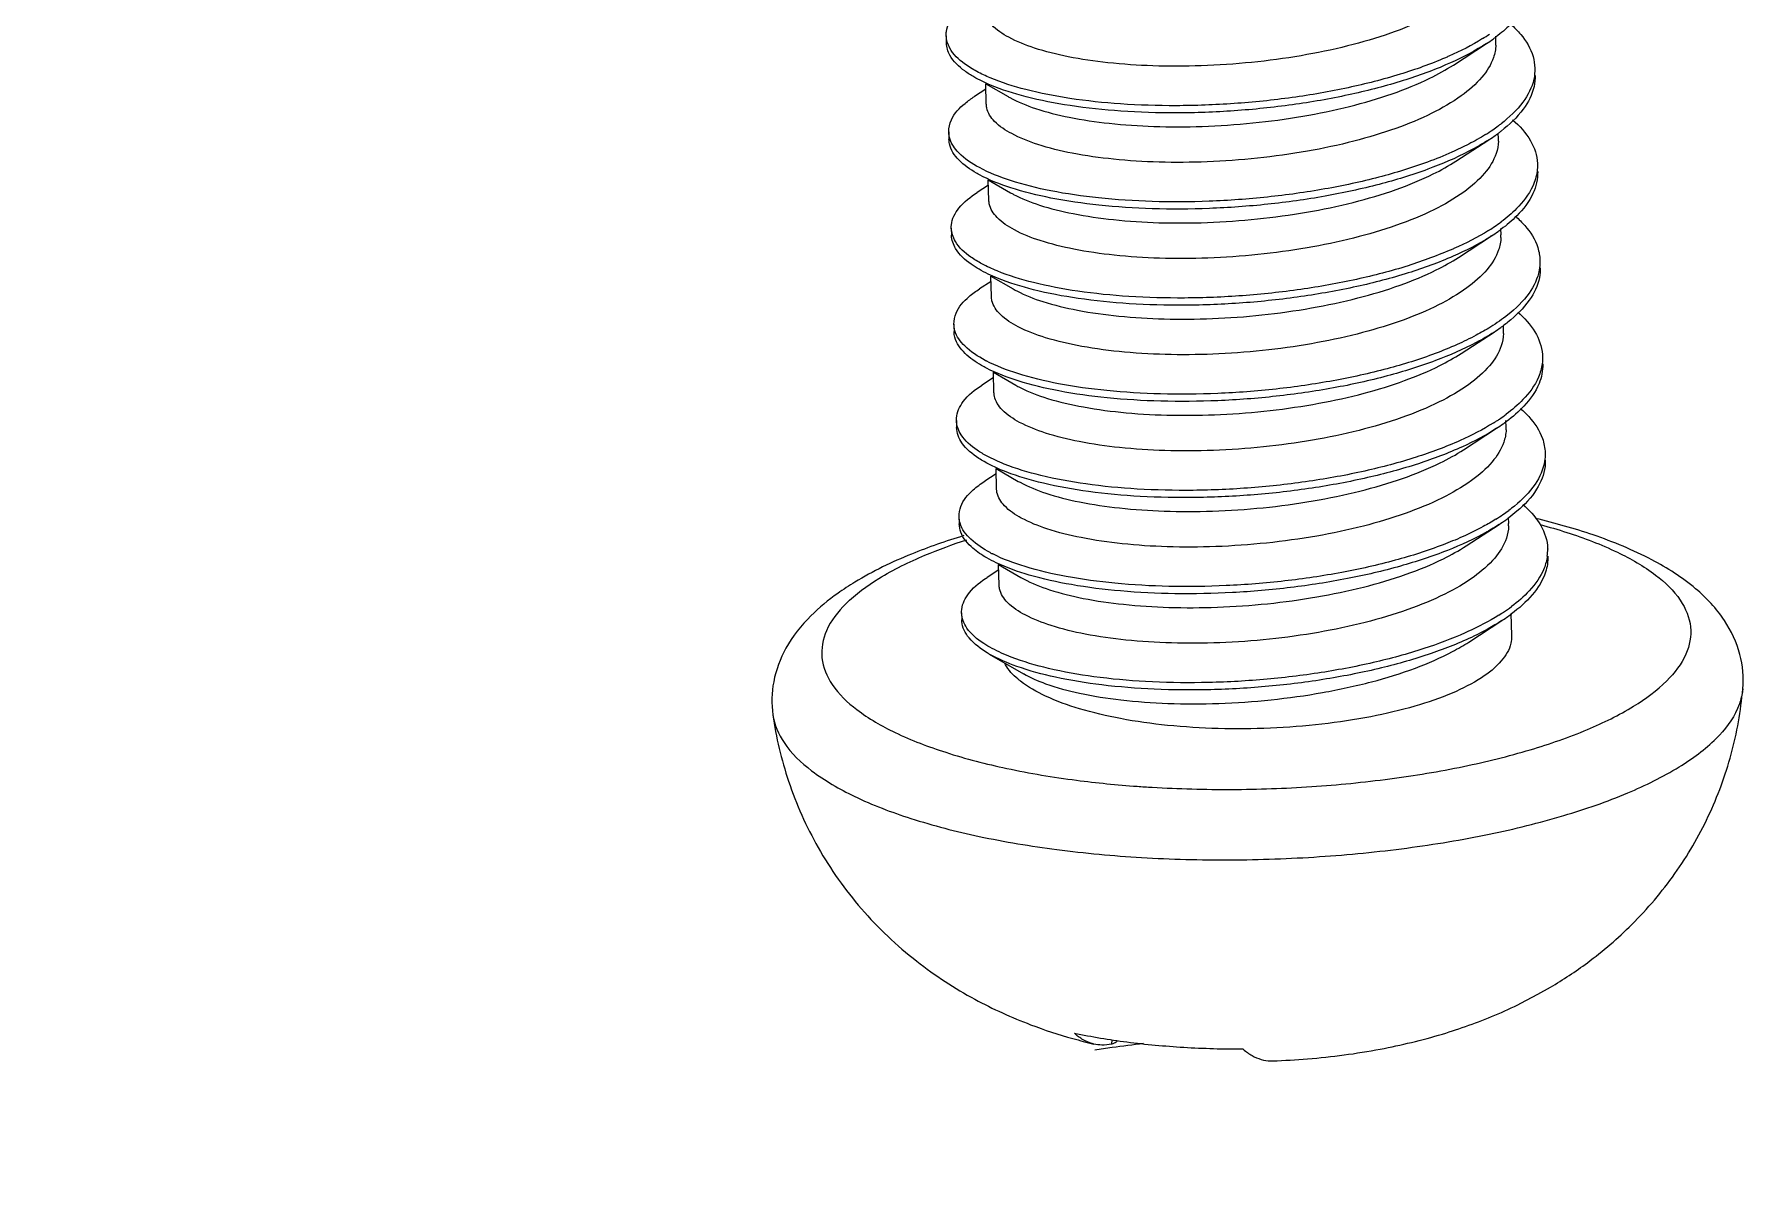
# Model space of a CAD drawing. Header units: millimetres. Extents: x 1779 to 2074, y -741 to -536.
# Drawn here: x 1839.55 to 1845.58, y -724.65 to -720.59 of the extents above; entities that cross this region are included whole.
import ezdxf

# ---------------------------------------------------------------- set-up
doc = ezdxf.new("R2010")
doc.units = ezdxf.units.MM
doc.layers.add('3_ALL_AXES', color=7, linetype='Continuous')
doc.layers.add('from', color=7, linetype='Continuous', lineweight=13)
doc.styles.get("Standard").update_dxf_attribs({"font": 'txt', "bigfont": 'gbcbig.shx'})
doc.dimstyles.new('ISO', dxfattribs={"dimscale": 0.6, "dimtxt": 2.5, "dimasz": 2.5, "dimexe": 1.25, "dimexo": 0.625, "dimtad": 0, "dimdsep": 46, "dimtxsty": 'Standard', "dimblk": 'OPEN', "dimcen": 0, "dimclrd": 4, "dimclre": 4, "dimadec": 0, "dimazin": 0, "dimtfac": 1, "dimtofl": 0, "dimtmove": 0, "dimatfit": 3, "dimfxl": 1, "dimarcsym": 0})

# ---------------------------------------------------------------- blocks, each defined once
blk = doc.blocks.new('_Open')
at = {"color": 0, "linetype": 'ByBlock', "lineweight": -2}
for p, q in [((-1, 0.1667), (0, 0)), ((-1, -0.1667), (0, 0)), ((0, 0), (-1, 0))]:
    blk.add_line(p, q, dxfattribs=at)

msp = doc.modelspace()

# ---------------------------------------------------------------- linework, layer by layer
at = {"color": 7, "linetype": 'Continuous'}
for p, q in [((1842.7668, -720.5999), (1842.7675, -720.6253)), ((1844.5533, -720.703), (1844.6696, -720.6275)), ((1842.9064, -720.769), (1842.9851, -720.8143)), ((1842.9069, -720.7877), (1842.8666, -720.8139)), ((1842.7758, -720.9386), (1842.7765, -720.964)), ((1844.5623, -721.0418), (1844.6786, -720.9663)), ((1842.9159, -721.1265), (1842.8756, -721.1526)), ((1842.9154, -721.1078), (1842.9941, -721.1531)), ((1842.7849, -721.2774), (1842.7855, -721.3028)), ((1844.5713, -721.3805), (1844.6876, -721.305)), ((1842.9249, -721.4653), (1842.8846, -721.4914)), ((1842.9244, -721.4465), (1843.0031, -721.4918)), ((1842.7939, -721.6162), (1842.7946, -721.6416)), ((1844.5803, -721.7193), (1844.6967, -721.6438)), ((1842.9334, -721.7853), (1843.0121, -721.8306)), ((1842.9339, -721.804), (1842.8936, -721.8302)), ((1842.8029, -721.9549), (1842.8036, -721.9803)), ((1844.5894, -722.0581), (1844.7057, -721.9826)), ((1842.943, -722.1428), (1842.9027, -722.1689)), ((1842.9425, -722.124), (1843.0211, -722.1694)), ((1842.8119, -722.2937), (1842.8126, -722.3191)), ((1844.5984, -722.3968), (1844.7147, -722.3213)), ((1842.952, -722.4815), (1842.9117, -722.5077)), ((1842.9515, -722.4628), (1843.0302, -722.5081)), ((1842.821, -722.6324), (1842.8216, -722.6578)), ((1844.6074, -722.7356), (1844.7237, -722.6601)), ((1842.9189, -722.7776), (1843.0392, -722.8469)), ((1844.8514, -723.9755), (1844.8957, -723.9512)), ((1844.7914, -724.0077), (1844.8514, -723.9755)), ((1843.3499, -724.1514), (1843.3513, -724.1364))]:
    msp.add_line(p, q, dxfattribs=at)
for centre, radius, start, end in [((1844.2737, -719.9925), 0.7265, 301.77763, 304.05359), ((1844.3081, -720.0688), 0.6655, 302.90538, 305.37739), ((1844.3492, -720.1271), 0.5942, 305.40394, 306.67644), ((1844.5564, -720.6268), 0.1467, 357.68295, 1.19423), ((1844.2963, -720.3535), 0.7005, 301.95639, 304.4534), ((1844.3148, -720.4056), 0.6684, 302.98098, 305.51486), ((1844.3334, -720.4078), 0.6347, 304.46369, 306.57099), ((1844.3414, -720.4432), 0.6224, 305.53468, 306.53864), ((1844.5636, -720.9655), 0.1485, 357.7426, 1.15022), ((1844.2656, -720.6291), 0.7751, 302.10079, 302.41453), ((1844.2952, -720.6753), 0.7202, 302.39706, 304.02265), ((1844.3225, -720.7409), 0.672, 302.91163, 305.34687), ((1844.3513, -720.758), 0.6203, 304.00396, 306.67976), ((1844.3667, -720.8037), 0.5952, 305.37416, 306.67813), ((1844.5746, -721.3043), 0.1465, 357.67756, 1.18431), ((1844.3351, -721.0864), 0.6644, 302.97162, 305.51234), ((1844.3629, -721.1258), 0.6162, 305.53297, 306.57171), ((1844.5817, -721.643), 0.1484, 357.74037, 1.15033), ((1843.1484, -721.2791), 0.5244, 242.2763, 242.66623), ((1844.2924, -721.3209), 0.7583, 302.10281, 303.0296), ((1844.3247, -721.3951), 0.7001, 302.96679, 305.28521), ((1844.3161, -721.3573), 0.7149, 303.02565, 303.99571), ((1844.3661, -721.4308), 0.626, 303.96278, 306.64403), ((1844.3817, -721.4766), 0.6007, 305.33316, 306.68016), ((1844.5927, -721.9818), 0.1465, 357.67687, 1.17936), ((1844.3753, -721.7713), 0.6245, 304.38044, 306.66391), ((1844.3338, -721.7103), 0.6982, 301.89219, 304.37181), ((1844.3569, -721.769), 0.6581, 302.94074, 305.48259), ((1844.3884, -721.8137), 0.6034, 305.50537, 306.6339), ((1844.5999, -722.3205), 0.1482, 357.72882, 1.15108), ((1843.1632, -721.9627), 0.5175, 242.24157, 243.37065), ((1844.7222, -722.411), 0.1635, 352.34197, 1.06921), ((1844.319, -722.0122), 0.7421, 302.09514, 303.65617), ((1844.361, -722.1004), 0.667, 302.95323, 306.48898), ((1844.3748, -722.095), 0.6422, 303.60956, 306.58967), ((1843.9579, -728.5067), 4.3849, 97.94769, 98.75837), ((1843.9835, -728.6929), 4.5728, 96.54807, 97.9433)]:
    msp.add_arc(centre, radius, start, end, dxfattribs=at)
for points, start_tangent, end_tangent in [([(1844.6449, -720.407), (1844.571, -720.4736), (1844.4648, -720.5361), (1844.332, -720.591), (1844.1809, -720.6358), (1844.0172, -720.6701), (1843.8429, -720.6937), (1843.6655, -720.7057), (1843.4951, -720.7059), (1843.3369, -720.6949), (1843.1964, -720.6738), (1843.0781, -720.6433), (1842.9874, -720.6054), (1842.9274, -720.5616), (1842.9005, -720.5138), (1842.8995, -720.5022)], (-0.644966, -0.764211), (-0.005527, 0.999985)), ([(1844.8323, -720.4008), (1844.8323, -720.4021), (1844.8133, -720.4825), (1844.754, -720.5612), (1844.704, -720.6036)], (0.027616, -0.999619), (-0.801946, -0.597396)), ([(1842.7671, -720.5999), (1842.7677, -720.585), (1842.7969, -720.5263), (1842.8575, -720.4751)], (-0.047659, 0.998864), (0.842226, 0.539124)), ([(1844.7554, -720.5593), (1844.7907, -720.5954), (1844.8341, -720.6731), (1844.8403, -720.7141)], (0.747923, -0.663786), (0.027151, -0.999631)), ([(1842.7795, -720.6434), (1842.7671, -720.5999)], (-0.468326, 0.883556), (-0.047659, 0.998864)), ([(1842.8648, -720.745), (1842.8323, -720.724), (1842.7801, -720.6688), (1842.7678, -720.6253)], (-0.865858, 0.500289), (-0.047659, 0.998864)), ([(1842.8753, -720.7258), (1842.8316, -720.6986), (1842.7795, -720.6434)], (-0.880213, 0.47458), (-0.468326, 0.883556)), ([(1844.6696, -720.6275), (1844.657, -720.6355), (1844.526, -720.7029), (1844.3661, -720.7611), (1844.1839, -720.8083), (1843.9864, -720.843), (1843.7815, -720.8643), (1843.5774, -720.8717), (1843.3821, -720.8654), (1843.2033, -720.8461), (1843.0482, -720.8149), (1842.9229, -720.7735), (1842.8648, -720.745)], (-0.839251, -0.543745), (-0.865858, 0.500289)), ([(1844.6563, -720.6101), (1844.5374, -720.6722)], (-0.849791, -0.527119), (-0.914207, -0.405247)), ([(1844.703, -720.6327), (1844.6946, -720.6769), (1844.6539, -720.7458)], (-0.040264, -0.999189), (-0.644966, -0.764211)), ([(1844.5374, -720.6722), (1844.5253, -720.6775), (1844.3655, -720.7357), (1844.1832, -720.7829), (1843.9857, -720.8176), (1843.7809, -720.8388), (1843.5767, -720.8463), (1843.3814, -720.84), (1843.2026, -720.8207), (1843.0475, -720.7895), (1842.9222, -720.7481), (1842.8753, -720.7258)], (-0.914207, -0.405247), (-0.880213, 0.47458)), ([(1842.985, -720.8144), (1842.9915, -720.818), (1843.0817, -720.8561), (1843.2007, -720.8869), (1843.3416, -720.9083), (1843.4984, -720.9192), (1843.6686, -720.9192), (1843.847, -720.9072), (1844.0234, -720.8834), (1844.1876, -720.849), (1844.3382, -720.8042), (1844.4707, -720.7494), (1844.5533, -720.703)], (0.869555, -0.493836), (0.83815, 0.54544)), ([(1844.6539, -720.7458), (1844.581, -720.8117), (1844.4779, -720.8729), (1844.3506, -720.9264), (1844.2032, -720.9712), (1844.0392, -721.0066), (1843.8633, -721.0312), (1843.6859, -721.044), (1843.5166, -721.045), (1843.3567, -721.0348), (1843.2113, -721.0137), (1843.0895, -720.9828), (1842.9977, -720.9448), (1842.9376, -720.9016), (1842.9098, -720.8538), (1842.9086, -720.841)], (-0.644966, -0.764211), (-0.005455, 0.999985)), ([(1844.8368, -720.7533), (1844.7986, -720.8333), (1844.7212, -720.9102), (1844.7116, -720.9176)], (-0.20978, -0.977749), (-0.802972, -0.596017)), ([(1844.841, -720.7396), (1844.8374, -720.7787), (1844.7993, -720.8587), (1844.7219, -720.9356), (1844.7119, -720.9432)], (0.027151, -0.999631), (-0.803424, -0.595408)), ([(1844.8403, -720.7141), (1844.8368, -720.7533)], (0.027151, -0.999631), (-0.20978, -0.977749)), ([(1842.7762, -720.9386), (1842.7854, -720.896), (1842.8335, -720.838), (1842.8666, -720.8139)], (-0.006267, 0.99998), (0.83796, 0.545732)), ([(1842.7796, -720.9617), (1842.7779, -720.9549), (1842.7762, -720.9386)], (-0.282818, 0.959174), (-0.006267, 0.99998)), ([(1844.667, -720.9478), (1844.6076, -720.9816), (1844.5485, -721.01)], (-0.848225, -0.529637), (-0.913169, -0.407581)), ([(1844.7619, -720.8959), (1844.8252, -720.9703), (1844.8495, -721.0495), (1844.8496, -721.0529)], (0.754516, -0.656281), (0.024213, -0.999707)), ([(1842.8737, -721.0838), (1842.8119, -721.0374), (1842.7785, -720.9803), (1842.7769, -720.964)], (-0.869599, 0.493759), (-0.006267, 0.99998)), ([(1842.884, -721.0645), (1842.8112, -721.012), (1842.7796, -720.9617)], (-0.882539, 0.470239), (-0.282818, 0.959174)), ([(1844.6786, -720.9663), (1844.6083, -721.007), (1844.463, -721.0703), (1844.2918, -721.1235), (1844.1014, -721.165), (1843.8995, -721.1935), (1843.6939, -721.2082), (1843.493, -721.2092), (1843.3045, -721.1966), (1843.136, -721.1715), (1842.9942, -721.1353), (1842.8847, -721.0899), (1842.8737, -721.0838)], (-0.838633, -0.544697), (-0.869599, 0.493759)), ([(1844.5485, -721.01), (1844.4624, -721.0449), (1844.2911, -721.0981), (1844.1008, -721.1396), (1843.8988, -721.168), (1843.6933, -721.1828), (1843.4923, -721.1838), (1843.3038, -721.1712), (1843.1353, -721.1461), (1842.9935, -721.1099), (1842.884, -721.0645)], (-0.913169, -0.407581), (-0.882539, 0.470239)), ([(1844.712, -720.9713), (1844.704, -721.0147), (1844.6629, -721.0845)], (-0.039248, -0.99923), (-0.644966, -0.764211)), ([(1842.994, -721.1531), (1843.0038, -721.1585), (1843.0953, -721.1963), (1843.214, -721.2265), (1843.3564, -721.2476), (1843.5159, -721.2583), (1843.6869, -721.2576), (1843.8635, -721.2452), (1844.0365, -721.2214), (1844.2009, -721.1867), (1844.3515, -721.1415), (1844.4827, -721.0867), (1844.5623, -721.0418)], (0.869764, -0.493468), (0.838174, 0.545403)), ([(1844.8496, -721.0529), (1844.8482, -721.0775)], (0.024213, -0.999707), (-0.133168, -0.991094)), ([(1844.6629, -721.0845), (1844.5898, -721.1506), (1844.4849, -721.2127), (1844.353, -721.2675), (1844.2022, -721.3125), (1844.0382, -721.3471), (1843.8652, -721.3707), (1843.6885, -721.383), (1843.5178, -721.3836), (1843.3588, -721.3729), (1843.2168, -721.3517), (1843.0984, -721.3216), (1843.0071, -721.2838), (1842.9463, -721.24), (1842.9187, -721.1919), (1842.9176, -721.1798)], (-0.644966, -0.764211), (-0.005009, 0.999987)), ([(1844.8482, -721.0775), (1844.8329, -721.1299), (1844.776, -721.2088), (1844.7218, -721.2555)], (-0.133168, -0.991094), (-0.801603, -0.597856)), ([(1844.8503, -721.0783), (1844.8336, -721.1553), (1844.7767, -721.2342), (1844.7222, -721.281)], (0.024213, -0.999707), (-0.80192, -0.597432)), ([(1842.7851, -721.2774), (1842.7853, -721.266), (1842.8121, -721.2072), (1842.8756, -721.1526)], (-0.047273, 0.998882), (0.842217, 0.539139)), ([(1844.7729, -721.2364), (1844.805, -721.2685), (1844.8507, -721.346), (1844.8584, -721.3917)], (0.748738, -0.662866), (0.029481, -0.999565)), ([(1842.7995, -721.3243), (1842.7851, -721.2774)], (-0.498339, 0.866983), (-0.047273, 0.998882)), ([(1842.8828, -721.4225), (1842.8547, -721.4047), (1842.8002, -721.3497), (1842.7858, -721.3028)], (-0.86608, 0.499906), (-0.047273, 0.998882)), ([(1844.6877, -721.305), (1844.6818, -721.3088), (1844.5526, -721.3767), (1844.3943, -721.4355), (1844.2132, -721.4833), (1844.0164, -721.5188), (1843.8118, -721.5409), (1843.6074, -721.5491), (1843.4113, -721.5437), (1843.2313, -721.5251), (1843.0746, -721.4946), (1842.9474, -721.4537), (1842.8828, -721.4225)], (-0.839177, -0.543859), (-0.86608, 0.499906)), ([(1844.6775, -721.2857), (1844.5552, -721.3498)], (-0.847112, -0.531415), (-0.914233, -0.405189)), ([(1844.721, -721.3102), (1844.7127, -721.3545), (1844.672, -721.4233)], (-0.040357, -0.999185), (-0.644966, -0.764211)), ([(1842.893, -721.4032), (1842.854, -721.3793), (1842.7995, -721.3243)], (-0.87981, 0.475326), (-0.498339, 0.866983)), ([(1844.5552, -721.3498), (1844.5519, -721.3512), (1844.3937, -721.4101), (1844.2125, -721.4579), (1844.0158, -721.4934), (1843.8111, -721.5155), (1843.6067, -721.5237), (1843.4106, -721.5182), (1843.2307, -721.4997), (1843.074, -721.4692), (1842.9467, -721.4283), (1842.893, -721.4032)], (-0.914233, -0.405189), (-0.87981, 0.475326)), ([(1843.0031, -721.4919), (1843.016, -721.4989), (1843.108, -721.5363), (1843.2295, -721.5665), (1843.3747, -721.5874), (1843.535, -721.5973), (1843.7045, -721.596), (1843.8792, -721.5833), (1844.0535, -721.5588), (1844.2174, -721.5235), (1844.3658, -721.4784), (1844.4933, -721.4247), (1844.5713, -721.3806)], (0.869443, -0.494033), (0.838191, 0.545376)), ([(1844.672, -721.4233), (1844.6009, -721.4878), (1844.5005, -721.5481), (1844.3762, -721.6012), (1844.2339, -721.6454), (1844.0748, -721.6809), (1843.903, -721.7064), (1843.7278, -721.7205), (1843.5592, -721.7231)], (-0.644966, -0.764211), (-0.999841, 0.017805)), ([(1844.8558, -721.4261), (1844.8201, -721.5061), (1844.7449, -721.5833), (1844.6849, -721.6255)], (-0.181931, -0.983311), (-0.848509, -0.529181)), ([(1844.8591, -721.4171), (1844.8565, -721.4515), (1844.8207, -721.5315), (1844.7456, -721.6087), (1844.7301, -721.6207)], (0.029481, -0.999565), (-0.803076, -0.595876)), ([(1844.8584, -721.3917), (1844.8558, -721.4261)], (0.029481, -0.999565), (-0.181931, -0.983311)), ([(1842.7944, -721.6162), (1842.8019, -721.577), (1842.8476, -721.5189), (1842.8846, -721.4914)], (-0.009554, 0.999954), (0.838027, 0.545629)), ([(1843.5592, -721.7231), (1843.3949, -721.7143), (1843.2443, -721.694), (1843.1174, -721.6635), (1843.0211, -721.6252), (1842.958, -721.5816), (1842.9283, -721.5331), (1842.9267, -721.5186)], (-0.999841, 0.017805), (-0.005522, 0.999985)), ([(1844.7799, -721.5734), (1844.8405, -721.6432), (1844.8672, -721.7223), (1844.8676, -721.7304)], (0.75506, -0.655656), (0.02163, -0.999766)), ([(1842.7976, -721.6393), (1842.7967, -721.6359), (1842.7944, -721.6162)], (-0.276339, 0.96106), (-0.009554, 0.999954)), ([(1842.8918, -721.7614), (1842.8336, -721.7186), (1842.7976, -721.6619), (1842.795, -721.6416)], (-0.868976, 0.494855), (-0.010436, 0.999946)), ([(1842.9044, -721.7433), (1842.8325, -721.6927), (1842.7976, -721.6393)], (-0.885185, 0.465238), (-0.276339, 0.96106)), ([(1844.6967, -721.6438), (1844.634, -721.6805), (1844.4905, -721.7443), (1844.3206, -721.7982), (1844.1312, -721.8404), (1843.9297, -721.8697), (1843.7241, -721.8853), (1843.5226, -721.887)], (-0.838711, -0.544576), (-0.999662, 0.025987)), ([(1844.6849, -721.6255), (1844.6333, -721.6551), (1844.5663, -721.6877)], (-0.848509, -0.529181), (-0.913311, -0.407263)), ([(1844.73, -721.6489), (1844.722, -721.6923), (1844.681, -721.762)], (-0.039286, -0.999228), (-0.644966, -0.764211)), ([(1844.5663, -721.6877), (1844.4898, -721.7189), (1844.3199, -721.7728), (1844.1305, -721.815), (1843.929, -721.8443), (1843.7234, -721.8599), (1843.5219, -721.8616)], (-0.913311, -0.407263), (-0.999662, 0.025987)), ([(1843.5649, -721.9365), (1843.7333, -721.9339), (1843.9082, -721.9199), (1844.0798, -721.8944), (1844.2388, -721.8591), (1844.3812, -721.8148), (1844.506, -721.7616), (1844.5804, -721.7193)], (0.999841, -0.017805), (0.838212, 0.545344)), ([(1844.8676, -721.7304), (1844.8662, -721.7552)], (0.02163, -0.999766), (-0.132938, -0.991124)), ([(1843.5226, -721.887), (1843.3335, -721.8753), (1843.1639, -721.851), (1843.0204, -721.8155), (1842.9089, -721.7706), (1842.8918, -721.7614)], (-0.999662, 0.025987), (-0.868976, 0.494855)), ([(1843.5219, -721.8616), (1843.3325, -721.8498), (1843.1627, -721.8255), (1843.0191, -721.7899), (1842.9076, -721.7449)], (-0.999662, 0.025987), (-0.888331, 0.459204)), ([(1844.681, -721.762), (1844.608, -721.828), (1844.5034, -721.8899), (1844.3719, -721.9447), (1844.2213, -721.9898), (1844.0571, -722.0244), (1843.8844, -722.0481), (1843.708, -722.0605), (1843.5373, -722.0611), (1843.378, -722.0505), (1843.2356, -722.0294), (1843.1171, -721.9993), (1843.0257, -721.9616), (1842.9646, -721.9178), (1842.9368, -721.8696), (1842.9356, -721.8573)], (-0.644966, -0.764211), (-0.004894, 0.999988)), ([(1844.8662, -721.7552), (1844.853, -721.8027), (1844.7985, -721.8817), (1844.7397, -721.9331)], (-0.132938, -0.991124), (-0.801944, -0.597399)), ([(1844.8683, -721.7558), (1844.855, -721.8251), (1844.8021, -721.9041), (1844.7406, -721.9584)], (0.02056, -0.999789), (-0.801882, -0.597483)), ([(1842.803, -721.9549), (1842.8031, -721.9471), (1842.8274, -721.8882), (1842.8918, -721.8314), (1842.8937, -721.8302)], (-0.043994, 0.999032), (0.84165, 0.540023)), ([(1843.0121, -721.8307), (1843.0273, -721.8389), (1843.1236, -721.8771), (1843.2505, -721.9075), (1843.4008, -721.9278), (1843.5649, -721.9365)], (0.869186, -0.494486), (0.999841, -0.017805)), ([(1844.7901, -721.9131), (1844.8191, -721.9416), (1844.8672, -722.0188), (1844.8765, -722.0692)], (0.750447, -0.66093), (0.031509, -0.999503)), ([(1842.8196, -722.0052), (1842.803, -721.9549)], (-0.527205, 0.849738), (-0.043994, 0.999032)), ([(1844.6954, -721.9633), (1844.5771, -722.0256)], (-0.847071, -0.53148), (-0.912773, -0.408467)), ([(1842.9009, -722.1), (1842.8818, -722.0884), (1842.8226, -722.034), (1842.8036, -721.9803)], (-0.866964, 0.498371), (-0.037386, 0.999301)), ([(1842.9108, -722.0805), (1842.8765, -722.0599), (1842.8196, -722.0052)], (-0.879578, 0.475754), (-0.527205, 0.849738)), ([(1844.7057, -721.9826), (1844.5853, -722.0476), (1844.43, -722.1074), (1844.2512, -722.1564), (1844.056, -722.1932), (1843.8521, -722.2167), (1843.6476, -722.2264), (1843.4506, -722.2225), (1843.2687, -722.2053), (1843.1093, -722.1761), (1842.9786, -722.1365), (1842.9009, -722.1)], (-0.838865, -0.54434), (-0.866964, 0.498371)), ([(1844.5771, -722.0256), (1844.4218, -722.0844), (1844.2418, -722.133), (1844.0457, -722.1692), (1843.8413, -722.1921), (1843.6367, -722.2012), (1843.4399, -722.1965), (1843.2588, -722.1786), (1843.1005, -722.1488), (1842.9714, -722.1085), (1842.9108, -722.0805)], (-0.912773, -0.408467), (-0.879578, 0.475754)), ([(1844.7391, -721.9877), (1844.7307, -722.032), (1844.69, -722.1008)], (-0.04037, -0.999185), (-0.644966, -0.764211)), ([(1843.0211, -722.1694), (1843.0275, -722.1729), (1843.1177, -722.2111), (1843.2366, -722.2419), (1843.3777, -722.2633), (1843.5344, -722.2743), (1843.7046, -722.2742), (1843.8831, -722.2623), (1844.0596, -722.2384), (1844.2241, -722.2039), (1844.3746, -722.1592), (1844.507, -722.1044), (1844.5894, -722.0581)], (0.869535, -0.493871), (0.838151, 0.545439)), ([(1844.8772, -722.0946), (1844.8764, -722.1171), (1844.8467, -722.1972), (1844.7774, -722.2749), (1844.7485, -722.2979)], (0.033442, -0.999441), (-0.802418, -0.596763)), ([(1844.8765, -722.0692), (1844.8747, -722.0988)], (0.031509, -0.999503), (-0.153735, -0.988112)), ([(1844.69, -722.1008), (1844.6168, -722.1669), (1844.5128, -722.2285), (1844.3839, -722.2824), (1844.2366, -722.3269), (1844.072, -722.3622), (1843.8951, -722.3867), (1843.7162, -722.3993), (1843.5456, -722.3999), (1843.3868, -722.3893), (1843.2427, -722.3678), (1843.1221, -722.3368), (1843.0315, -722.2986), (1842.9725, -722.2554), (1842.9458, -722.2082), (1842.9446, -722.1961)], (-0.644966, -0.764211), (-0.00612, 0.999981)), ([(1844.8747, -722.0988), (1844.8413, -722.179), (1844.7685, -722.2564), (1844.7482, -722.2722)], (-0.153735, -0.988112), (-0.801963, -0.597373)), ([(1842.8125, -722.2937), (1842.8185, -722.258), (1842.8619, -722.1998), (1842.9027, -722.1689)], (-0.014779, 0.999891), (0.838325, 0.54517)), ([(1844.7984, -722.2513), (1844.8557, -722.3161), (1844.8848, -722.395), (1844.8856, -722.4079)], (0.75436, -0.656461), (0.020026, -0.999799)), ([(1842.8158, -722.3169), (1842.8125, -722.2937)], (-0.271434, 0.962457), (-0.014779, 0.999891)), ([(1842.9098, -722.4389), (1842.8613, -722.405), (1842.8187, -722.3489), (1842.8132, -722.3191)], (-0.86701, 0.49829), (-0.027862, 0.999612)), ([(1842.9222, -722.4206), (1842.8539, -722.3735), (1842.8158, -722.3169)], (-0.884803, 0.465966), (-0.271434, 0.962457)), ([(1844.7147, -722.3213), (1844.6713, -722.3475), (1844.5326, -722.4126), (1844.3666, -722.4681), (1844.1801, -722.5121), (1843.9803, -722.5434), (1843.7752, -722.5612), (1843.5728, -722.5652), (1843.3812, -722.5556), (1843.2079, -722.5333), (1843.0598, -722.4995), (1842.9427, -722.456), (1842.9098, -722.4389)], (-0.838975, -0.544171), (-0.86701, 0.49829)), ([(1844.7027, -722.3032), (1844.6589, -722.3285), (1844.5841, -722.3653)], (-0.848797, -0.528718), (-0.913463, -0.406922)), ([(1844.748, -722.3264), (1844.74, -722.37), (1844.699, -722.4396)], (-0.039484, -0.99922), (-0.644966, -0.764211)), ([(1844.5841, -722.3653), (1844.5171, -722.3929), (1844.3486, -722.4475), (1844.1601, -722.4904), (1843.9592, -722.5204), (1843.7536, -722.5368), (1843.5517, -722.5394), (1843.3613, -722.5284), (1843.1901, -722.5048), (1843.0448, -722.4698), (1842.9312, -722.4253)], (-0.913463, -0.406922), (-0.893813, 0.44844)), ([(1844.699, -722.4396), (1844.6262, -722.5054), (1844.5231, -722.5667), (1844.3927, -722.6212), (1844.2428, -722.6664), (1844.0786, -722.7014), (1843.9059, -722.7253), (1843.7306, -722.7378), (1843.5601, -722.7388), (1843.4002, -722.7285), (1843.2565, -722.7075), (1843.1372, -722.6775), (1843.0454, -722.64), (1842.9835, -722.5963), (1842.955, -722.5479), (1842.9537, -722.5348)], (-0.644966, -0.764211), (-0.004704, 0.999989)), ([(1843.0301, -722.5082), (1843.0396, -722.5134), (1843.1311, -722.5513), (1843.2498, -722.5815), (1843.3919, -722.6026), (1843.5512, -722.6133), (1843.7222, -722.6127), (1843.899, -722.6003), (1844.0721, -722.5766), (1844.2365, -722.5418), (1844.3872, -722.4967), (1844.5185, -722.4419), (1844.5984, -722.3968)], (0.869769, -0.493459), (0.838171, 0.545408)), ([(1844.8842, -722.4328), (1844.8731, -722.4755), (1844.8209, -722.5547), (1844.7576, -722.6107)], (-0.131997, -0.99125), (-0.802354, -0.596848)), ([(1844.8862, -722.4334), (1844.8779, -722.4895), (1844.8314, -722.5689), (1844.7576, -722.6366)], (0.020124, -0.999797), (-0.803483, -0.595328)), ([(1842.821, -722.6324), (1842.821, -722.6281), (1842.8429, -722.5692), (1842.905, -722.5121), (1842.9117, -722.5077)], (-0.037843, 0.999284), (0.840935, 0.541137)), ([(1842.84, -722.6861), (1842.821, -722.6324)], (-0.554864, 0.831941), (-0.037843, 0.999284)), ([(1842.9189, -722.7776), (1842.9131, -722.7742), (1842.8476, -722.7207), (1842.8219, -722.6632), (1842.8217, -722.6578)], (-0.868676, 0.49538), (-0.013363, 0.999911)), ([(1842.9286, -722.7579), (1842.8991, -722.7405), (1842.84, -722.6861)], (-0.8795, 0.475899), (-0.554864, 0.831941)), ([(1844.7237, -722.6601), (1844.6259, -722.7145), (1844.4751, -722.7759), (1844.2997, -722.8267), (1844.1067, -722.8656), (1843.9037, -722.8913), (1843.6987, -722.9033), (1843.4999, -722.9015), (1843.3151, -722.8865), (1843.1515, -722.8592), (1843.0158, -722.8211), (1842.9189, -722.7776)], (-0.838572, -0.54479), (-0.868676, 0.49538)), ([(1844.7133, -722.6409), (1844.6049, -722.6987), (1844.5949, -722.7032)], (-0.847095, -0.531441), (-0.91275, -0.408519)), ([(1844.5949, -722.7032), (1844.4498, -722.7587), (1844.271, -722.8079), (1844.0757, -722.8449), (1843.8716, -722.8686), (1843.6667, -722.8785), (1843.4692, -722.8746), (1843.287, -722.8576), (1843.1272, -722.8284), (1842.9962, -722.7887), (1842.9286, -722.7579)], (-0.91275, -0.408519), (-0.8795, 0.475899)), ([(1844.7584, -722.7126), (1844.7559, -722.7399), (1844.7223, -722.8018), (1844.6526, -722.861), (1844.5497, -722.915), (1844.4179, -722.9615), (1844.2627, -722.9986), (1844.0906, -723.0247), (1843.9088, -723.0388), (1843.7249, -723.0402), (1843.5466, -723.0289), (1843.3814, -723.0053), (1843.2362, -722.9705), (1843.1171, -722.9259), (1843.0291, -722.8734), (1843.0193, -722.8655)], (0.031051, -0.999518), (-0.764175, 0.645009)), ([(1843.0392, -722.8468), (1843.1172, -722.8822), (1843.2368, -722.9157), (1843.3825, -722.9393), (1843.5482, -722.9516), (1843.7269, -722.9516), (1843.9111, -722.9388), (1844.093, -722.9132), (1844.2649, -722.8756), (1844.4195, -722.827), (1844.5504, -722.7689), (1844.6074, -722.7356)], (0.868063, -0.496455), (0.838418, 0.545028)), ([(1843.0193, -722.8655), (1842.9758, -722.8152), (1842.973, -722.8099)], (-0.764175, 0.645009), (-0.454381, 0.890807)), ([(1843.2873, -724.1514), (1843.2814, -724.1498), (1843.2493, -724.1362), (1843.2185, -724.1141)], (-0.9727, 0.232065), (-0.753914, 0.656973)), ([(1843.8135, -724.1699), (1843.6037, -724.1639), (1843.4032, -724.1451), (1843.2185, -724.1141)], (-0.999997, -0.002484), (-0.978593, 0.205805)), ([(1843.3701, -724.14), (1843.366, -724.1444), (1843.3499, -724.1514)], (-0.584588, -0.81133), (-0.975161, -0.221497)), ([(1843.3499, -724.1514), (1843.3149, -724.155), (1843.2873, -724.1514)], (-0.975161, -0.221497), (-0.9727, 0.232065)), ([(1843.8135, -724.1699), (1843.8443, -724.1919), (1843.8765, -724.2056), (1843.9099, -724.2107), (1843.9177, -724.2106)], (0.753914, -0.656973), (0.999387, 0.035012))]:
    msp.add_spline(points, degree=3, dxfattribs=dict(at, start_tangent=start_tangent, end_tangent=end_tangent))
at = {"layer": '3_ALL_AXES', "color": 7, "linetype": 'Continuous'}
for p, q in [((1844.7031, -720.6237), (1844.7026, -720.6016)), ((1842.9083, -720.841), (1842.9064, -720.769)), ((1844.7122, -720.9625), (1844.7116, -720.9429)), ((1842.9173, -721.1798), (1842.9154, -721.1078)), ((1844.7212, -721.3013), (1844.7206, -721.2788)), ((1842.9263, -721.5186), (1842.9244, -721.4465)), ((1844.7302, -721.64), (1844.7297, -721.6201)), ((1842.9354, -721.8573), (1842.9334, -721.7853)), ((1844.7392, -721.9788), (1844.7386, -721.9557)), ((1842.9444, -722.1961), (1842.9425, -722.124)), ((1844.7483, -722.3175), (1844.7477, -722.2969)), ((1842.9534, -722.5348), (1842.9515, -722.4628)), ((1844.7588, -722.7126), (1844.7567, -722.6355))]:
    msp.add_line(p, q, dxfattribs=at)
msp.add_arc((1843.7384, -722.2632), 1.9413, 254.29834, 256.56048, dxfattribs=at)
for points, start_tangent, end_tangent in [([(1845.5728, -722.9008), (1845.5624, -722.7789), (1845.508, -722.6595), (1845.4067, -722.5478), (1845.2523, -722.4458), (1845.0462, -722.3584), (1844.8426, -722.3001)], (0.086943, 0.996213), (-0.972879, 0.231316)), ([(1844.8595, -722.3218), (1844.9529, -722.3492), (1845.131, -722.4191), (1845.2658, -722.4997), (1845.3527, -722.5884), (1845.3887, -722.6821), (1845.3726, -722.7777), (1845.305, -722.8719)], (0.965872, -0.259019), (-0.708386, -0.705825)), ([(1842.8286, -722.3607), (1842.6447, -722.4257), (1842.4455, -722.5244), (1842.385, -722.5641)], (-0.956216, -0.292662), (-0.814773, -0.57978)), ([(1842.4132, -722.6012), (1842.53, -722.5116), (1842.6921, -722.4297), (1842.8396, -722.3751)], (0.708386, 0.705825), (0.951042, 0.309061)), ([(1842.385, -722.5641), (1842.2906, -722.6431)], (-0.814773, -0.57978), (-0.708386, -0.705825)), ([(1842.4132, -722.6012), (1842.3456, -722.6954), (1842.3295, -722.791), (1842.3655, -722.8847), (1842.4524, -722.9734), (1842.5872, -723.0541), (1842.7653, -723.1239), (1842.9806, -723.1805), (1843.2259, -723.2221), (1843.44, -723.2436)], (-0.708386, -0.705825), (0.997384, -0.072292)), ([(1842.2906, -722.6431), (1842.2027, -722.7574), (1842.1594, -722.8751), (1842.1566, -722.9917)], (-0.708386, -0.705825), (0.139848, -0.990173)), ([(1843.44, -723.2436), (1843.4927, -723.247), (1843.772, -723.2546), (1844.0543, -723.2446), (1844.3299, -723.2172), (1844.5895, -723.1735), (1844.8242, -723.1149), (1845.0261, -723.0435), (1845.1882, -722.9615), (1845.305, -722.8719)], (0.997384, -0.072292), (0.708386, 0.705825)), ([(1845.1818, -723.7304), (1845.3334, -723.5512), (1845.4514, -723.3491), (1845.532, -723.1304), (1845.5728, -722.9008)], (0.708386, 0.705825), (0.086943, 0.996213)), ([(1845.5726, -722.9007), (1845.5545, -722.97), (1845.479, -723.0752)], (-0.09283, -0.995682), (-0.708386, -0.705825)), ([(1842.1565, -722.9917), (1842.1959, -723.0895), (1842.293, -723.1886), (1842.4435, -723.2787), (1842.6424, -723.3567), (1842.8829, -723.4199), (1843.1569, -723.4663), (1843.4549, -723.4942), (1843.7668, -723.5027), (1844.0821, -723.4914), (1844.3899, -723.4609), (1844.6799, -723.4121), (1844.942, -723.3466), (1845.1675, -723.2668), (1845.3485, -723.1753), (1845.479, -723.0752)], (0.139685, -0.990196), (0.708386, 0.705825)), ([(1842.1566, -722.9917), (1842.2118, -723.2257), (1842.3163, -723.4595), (1842.4683, -723.6746), (1842.6634, -723.8599), (1842.8681, -723.9937), (1843.0645, -724.0833), (1843.2131, -724.1321)], (0.139848, -0.990173), (0.962612, -0.270883)), ([(1844.8957, -723.9512), (1845.0253, -723.8651), (1845.1818, -723.7304)], (0.860449, 0.509537), (0.708386, 0.705825)), ([(1843.9177, -724.2106), (1844.0397, -724.2036), (1844.296, -724.1693), (1844.5147, -724.1162), (1844.6992, -724.0499), (1844.7914, -724.0077)], (0.99942, 0.034048), (0.89616, 0.443732))]:
    msp.add_spline(points, degree=3, dxfattribs=dict(at, start_tangent=start_tangent, end_tangent=end_tangent))

# ---------------------------------------------------------------- leaders
at = {"layer": 'from'}
msp.add_leader([(1842.012, -729.9761), (1815.168, -722.2184)], dimstyle='ISO', override={"dimscale": 1, "dimasz": 1.95, "dimexo": 0.125, "dimadec": 2, "dimazin": 2, "dimldrblk": 'Dot'}, dxfattribs=at)

doc.saveas('drawing.dxf')
